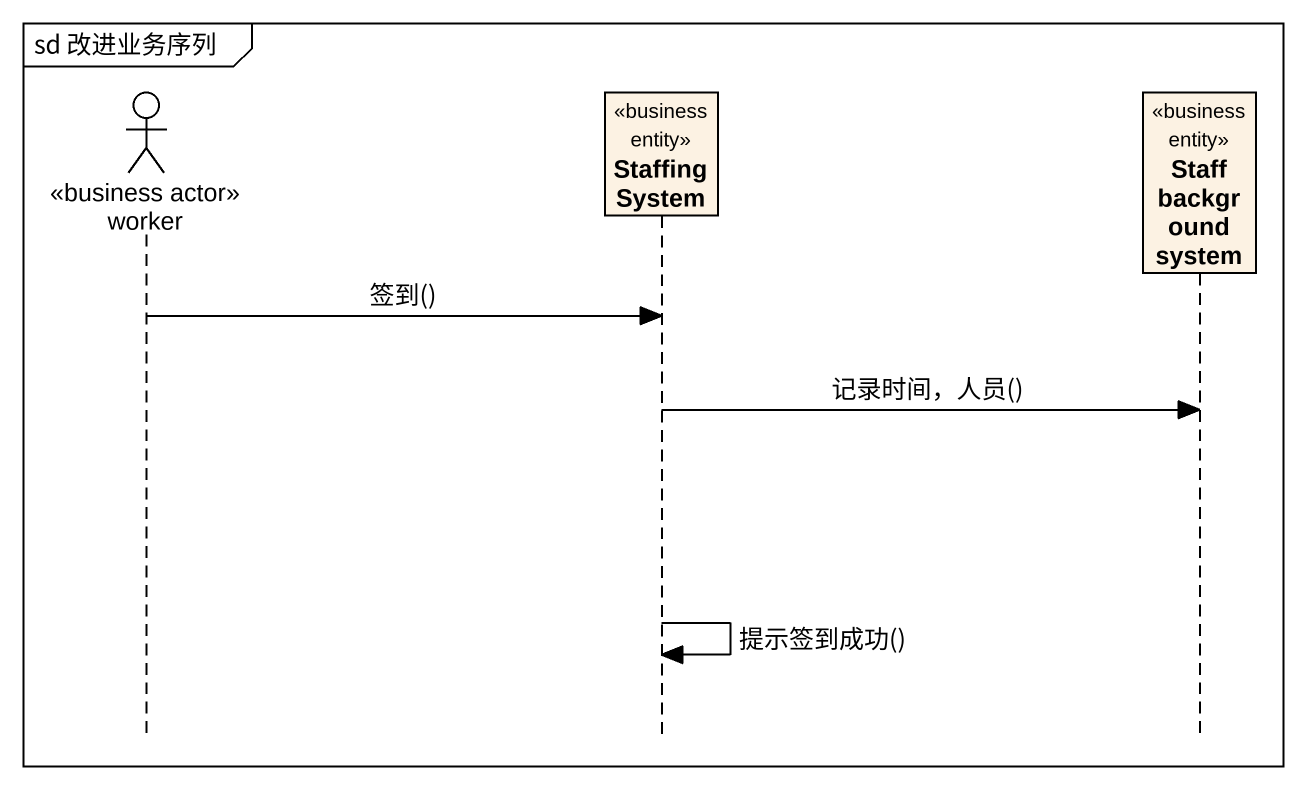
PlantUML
@startuml
mainframe sd 改进业务序列
hide footbox
actor worker <<business actor>>
participant "Staffing System" as Staffing_System <<business entity>>
participant "Staff background system" as Staff_background_system <<business entity>>

worker -> Staffing_System : 签到()
Staffing_System -> Staff_background_system : 记录时间，人员()
Staffing_System -> Staffing_System : 提示签到成功()
@enduml
